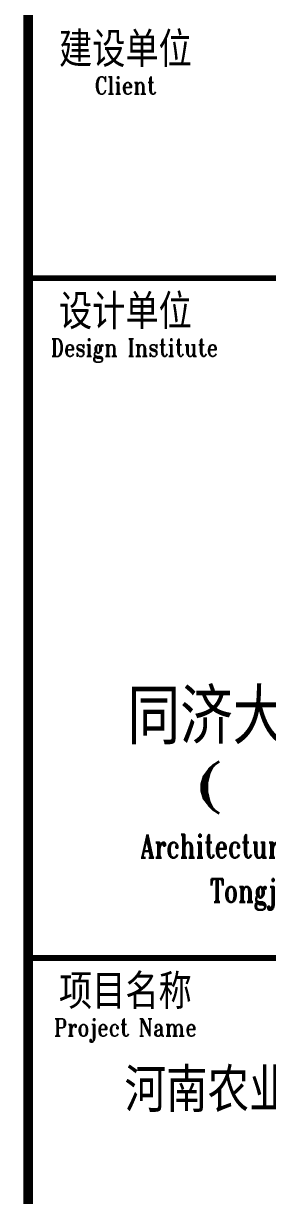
# Model space of a CAD drawing. Header units: millimetres. Extents: x 2998490 to 15040601, y 444546 to 7822218.
# Drawn here: x 14471379 to 14473893, y 7598818 to 7610886 of the extents above; entities that cross this region are included whole.
import ezdxf
from ezdxf.enums import TextEntityAlignment as Align

# ---------------------------------------------------------------- set-up
doc = ezdxf.new("R2010")
doc.units = ezdxf.units.MM
doc.header["$LTSCALE"] = 2000
doc.layers.add('图框', color=7, linetype='Continuous')
doc.styles.add('TKZ1_tjhts.shx', font='tjromant.shx', dxfattribs={"bigfont": 'tjhts.shx'})
doc.styles.add('TKZ2_tjkts.shx', font='tjromant.shx', dxfattribs={"bigfont": 'tjkts.shx'})

# ---------------------------------------------------------------- blocks, each defined once
blk = doc.blocks.new('TJAD_TK_LOGO')
at = {"style": 'TKZ1_tjhts.shx', "width": 0.7}
for s, p in [('Architectural Design & Research Institute of', (0.6, -1.0814)), ('Tongji University (Group) Co.,Ltd.', (0.6, -1.2887))]:
    blk.add_text(s, height=0.108983, dxfattribs=at).set_placement(p, align=Align.MIDDLE_CENTER)
at = {"layer": '图框', "style": 'TKZ1_tjhts.shx'}
blk.add_text('同济大学建筑设计研究院', height=0.258835, dxfattribs=at).set_placement((0.6, -0.4754), align=Align.MIDDLE_CENTER)
at = {"layer": '图框', "style": 'TKZ1_tjhts.shx', "width": 1.7}
blk.add_text('(  )', height=0.15893, dxfattribs=at).set_placement((-0.44, -0.8747))
blk = doc.blocks.new('TJAD_TK_A0')
at = {"layer": '图框'}
for points, const_width in [([(2072, 389.3), (2072, -431.7)], 1), ([(2072, -57.7), (2152, -57.7)], 0.6), ([(2072, -127.7), (2152, -127.7)], 0.6)]:
    blk.add_lwpolyline(points, dxfattribs=dict(at, const_width=const_width))
at = {"color": 1, "xscale": 22.02171320475958, "yscale": 22.02171320475958, "zscale": 22.02171320475958}
blk.add_blockref('TJAD_TK_LOGO', (2098.79, -92.38), dxfattribs=at)
at = {"layer": '图框', "style": 'TKZ2_tjkts.shx'}
for s, p in [('建设单位', (2082, -34.16)), ('设计单位', (2082, -61.16)), ('项目名称', (2082, -131.16))]:
    blk.add_text(s, height=3.6, dxfattribs=at).set_placement(p, align=Align.MIDDLE_CENTER)
at = {"layer": '图框', "style": 'TKZ2_tjkts.shx', "width": 0.8}
for s, p in [('Client', (2082, -37.86)), ('Design Institute', (2082.93, -64.86)), ('Project Name', (2082, -134.86))]:
    blk.add_text(s, height=1.8, dxfattribs=at).set_placement(p, align=Align.MIDDLE_CENTER)

msp = doc.modelspace()

# ---------------------------------------------------------------- block references
at = {"layer": '图框', "xscale": 100, "yscale": 100, "zscale": 100}
msp.add_blockref('TJAD_TK_A0', (14264228.6, 7614033.9), dxfattribs=at)

# ---------------------------------------------------------------- texts
at = {"layer": '图框', "style": 'TKZ1_tjhts.shx'}
msp.add_text('河南农业大学龙子湖校区实验楼', height=450, dxfattribs=at).set_placement((14475412.2, 7599902.4), align=Align.MIDDLE_CENTER)

doc.saveas('drawing.dxf')
